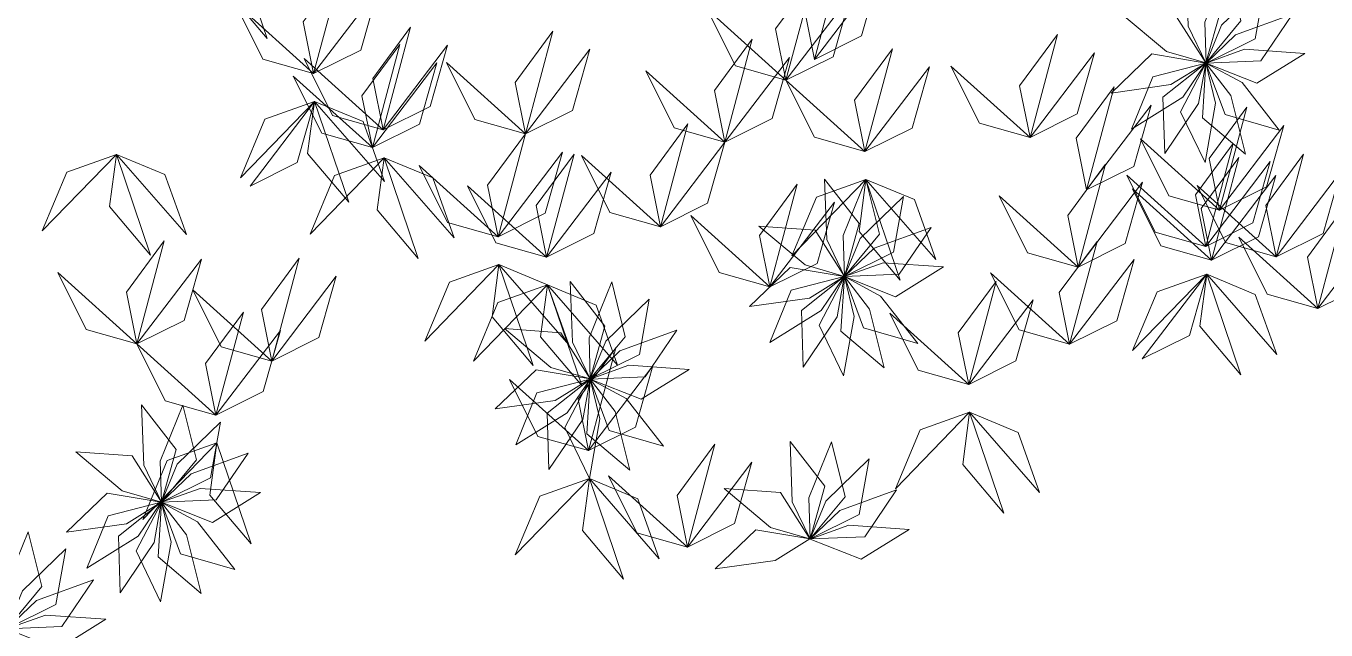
# Model space of a CAD drawing. Header units: inches. Extents: x 4350 to 28384, y -6772 to 993.
# Drawn here: x 14862.8 to 14936, y -865.7 to -831.6 of the extents above; entities that cross this region are included whole.
import ezdxf

# ---------------------------------------------------------------- set-up
doc = ezdxf.new("R2010")
doc.units = ezdxf.units.IN
doc.header["$MEASUREMENT"] = 0
doc.layers.add('ARREDAMENTO', color=2, linetype='Continuous', lineweight=18)

# ---------------------------------------------------------------- blocks, each defined once
blk = doc.blocks.new('jacaranda')
at = {"layer": 'ARREDAMENTO', "lineweight": 0}
for points in [[(13792.072, 19353.441), (13791.683, 19350.502), (13793.998, 19347.76), (13792.072, 19353.441)], [(13824.832, 19346.578), (13824.247, 19349.484), (13826.375, 19352.374), (13824.832, 19346.578)], [(13845.761, 19351.86), (13845.88, 19348.453), (13846.884, 19346.377), (13847.713, 19349.347), (13845.761, 19351.86)], [(13848.091, 19351.841), (13846.815, 19348.68), (13846.887, 19346.375), (13848.853, 19348.751), (13848.091, 19351.841)], [(13796.614, 19345.78), (13796.029, 19348.686), (13798.157, 19351.576), (13796.614, 19345.78)], [(13823.224, 19345.401), (13822.639, 19348.307), (13824.767, 19351.197), (13823.224, 19345.401)], [(13824.832, 19346.578), (13827.486, 19347.899), (13828.463, 19351.352), (13824.832, 19346.578)], [(13796.614, 19345.78), (13799.268, 19347.101), (13800.245, 19350.554), (13796.614, 19345.78)], [(13850.213, 19350.875), (13847.761, 19348.508), (13846.889, 19346.372), (13849.652, 19347.743), (13850.213, 19350.875)], [(13796.614, 19345.78), (13793.762, 19346.586), (13792.162, 19349.799), (13796.614, 19345.78)], [(13823.224, 19345.401), (13825.878, 19346.722), (13826.855, 19350.175), (13823.224, 19345.401)], [(13823.224, 19345.401), (13820.372, 19346.207), (13818.772, 19349.42), (13823.224, 19345.401)], [(13842.05, 19349.21), (13844.661, 19347.019), (13846.877, 19346.375), (13845.224, 19348.98), (13842.05, 19349.21)], [(13851.758, 19349.131), (13848.555, 19347.965), (13846.89, 19346.368), (13849.972, 19346.497), (13851.758, 19349.131)], [(13800.534, 19342.602), (13799.949, 19345.508), (13802.076, 19348.398), (13800.534, 19342.602)], [(13808.547, 19342.378), (13807.962, 19345.284), (13810.089, 19348.174), (13808.547, 19342.378)], [(13799.923, 19341.613), (13799.338, 19344.519), (13801.465, 19347.409), (13799.923, 19341.613)], [(13800.534, 19342.602), (13803.187, 19343.923), (13804.164, 19347.376), (13800.534, 19342.602)], [(13819.787, 19341.919), (13819.202, 19344.826), (13821.329, 19347.715), (13819.787, 19341.919)], [(13836.973, 19342.179), (13836.388, 19345.086), (13838.515, 19347.976), (13836.973, 19342.179)], [(13808.547, 19342.378), (13811.201, 19343.699), (13812.178, 19347.152), (13808.547, 19342.378)], [(13819.787, 19341.919), (13822.441, 19343.24), (13823.418, 19346.693), (13819.787, 19341.919)], [(13827.676, 19341.381), (13827.092, 19344.288), (13829.219, 19347.178), (13827.676, 19341.381)], [(13836.973, 19342.179), (13839.627, 19343.501), (13840.604, 19346.954), (13836.973, 19342.179)], [(13841.537, 19344.679), (13844.912, 19345.154), (13846.873, 19346.369), (13843.831, 19346.884), (13841.537, 19344.679)], [(13852.46, 19346.908), (13849.06, 19347.146), (13846.89, 19346.365), (13849.758, 19345.229), (13852.46, 19346.908)], [(13800.534, 19342.602), (13797.681, 19343.409), (13796.082, 19346.621), (13800.534, 19342.602)], [(13799.923, 19341.613), (13802.577, 19342.934), (13803.554, 19346.387), (13799.923, 19341.613)], [(13808.547, 19342.378), (13805.694, 19343.185), (13804.095, 19346.397), (13808.547, 19342.378)], [(13819.787, 19341.919), (13816.934, 19342.726), (13815.335, 19345.938), (13819.787, 19341.919)], [(13827.676, 19341.381), (13830.33, 19342.703), (13831.307, 19346.156), (13827.676, 19341.381)], [(13836.973, 19342.179), (13834.12, 19342.986), (13832.521, 19346.199), (13836.973, 19342.179)], [(13842.686, 19342.652), (13845.576, 19344.458), (13846.873, 19346.366), (13843.885, 19345.599), (13842.686, 19342.652)], [(13844.56, 19341.266), (13846.466, 19344.092), (13846.874, 19346.362), (13844.457, 19344.447), (13844.56, 19341.266)], [(13846.836, 19340.763), (13847.427, 19344.12), (13846.877, 19346.36), (13845.448, 19343.627), (13846.836, 19340.763)], [(13849.119, 19341.229), (13848.295, 19344.536), (13846.881, 19346.359), (13846.687, 19343.281), (13849.119, 19341.229)], [(13851.016, 19342.584), (13848.917, 19345.269), (13846.884, 19346.359), (13847.959, 19343.468), (13851.016, 19342.584)], [(13799.923, 19341.613), (13797.07, 19342.42), (13795.471, 19345.632), (13799.923, 19341.613)], [(13827.676, 19341.381), (13824.824, 19342.188), (13823.224, 19345.401), (13827.676, 19341.381)], [(13840.162, 19339.228), (13839.577, 19342.134), (13841.704, 19345.024), (13840.162, 19339.228)], [(13796.667, 19344.213), (13793.874, 19343.217), (13792.493, 19339.905), (13796.667, 19344.213)], [(13793.036, 19339.439), (13795.69, 19340.76), (13796.667, 19344.213), (13793.036, 19339.439)], [(13796.667, 19344.213), (13796.277, 19341.274), (13798.593, 19338.532), (13796.667, 19344.213)], [(13796.667, 19344.213), (13799.403, 19343.072), (13800.608, 19339.692), (13796.667, 19344.213)], [(13840.162, 19339.228), (13842.816, 19340.549), (13843.793, 19344.002), (13840.162, 19339.228)], [(13847.64, 19338.082), (13847.056, 19340.989), (13849.183, 19343.879), (13847.64, 19338.082)], [(13807.004, 19336.582), (13806.419, 19339.488), (13808.547, 19342.378), (13807.004, 19336.582)], [(13816.156, 19337.145), (13815.571, 19340.051), (13817.699, 19342.941), (13816.156, 19337.145)], [(13847.64, 19338.082), (13850.294, 19339.403), (13851.271, 19342.856), (13847.64, 19338.082)], [(13816.156, 19337.145), (13818.81, 19338.466), (13819.787, 19341.919), (13816.156, 19337.145)], [(13847.64, 19338.082), (13844.788, 19338.889), (13843.188, 19342.102), (13847.64, 19338.082)], [(13846.877, 19336.041), (13846.292, 19338.947), (13848.419, 19341.837), (13846.877, 19336.041)], [(13785.503, 19341.224), (13782.71, 19340.228), (13781.329, 19336.916), (13785.503, 19341.224)], [(13785.503, 19341.224), (13785.113, 19338.285), (13787.429, 19335.544), (13785.503, 19341.224)], [(13785.503, 19341.224), (13788.239, 19340.083), (13789.444, 19336.703), (13785.503, 19341.224)], [(13800.586, 19341.035), (13797.794, 19340.039), (13796.412, 19336.727), (13800.586, 19341.035)], [(13800.586, 19341.035), (13800.196, 19338.096), (13802.512, 19335.355), (13800.586, 19341.035)], [(13800.586, 19341.035), (13803.322, 19339.894), (13804.527, 19336.514), (13800.586, 19341.035)], [(13807.004, 19336.582), (13809.658, 19337.903), (13810.635, 19341.356), (13807.004, 19336.582)], [(13809.74, 19335.441), (13809.156, 19338.347), (13811.283, 19341.237), (13809.74, 19335.441)], [(13816.156, 19337.145), (13813.304, 19337.952), (13811.704, 19341.164), (13816.156, 19337.145)], [(13847.194, 19335.262), (13846.609, 19338.168), (13848.737, 19341.058), (13847.194, 19335.262)], [(13846.877, 19336.041), (13849.531, 19337.362), (13850.508, 19340.815), (13846.877, 19336.041)], [(13850.837, 19335.444), (13850.252, 19338.35), (13852.379, 19341.24), (13850.837, 19335.444)], [(13807.004, 19336.582), (13804.152, 19337.389), (13802.552, 19340.601), (13807.004, 19336.582)], [(13809.74, 19335.441), (13812.394, 19336.762), (13813.371, 19340.215), (13809.74, 19335.441)], [(13839.683, 19334.877), (13839.098, 19337.783), (13841.225, 19340.673), (13839.683, 19334.877)], [(13846.877, 19336.041), (13844.024, 19336.848), (13842.425, 19340.06), (13846.877, 19336.041)], [(13847.194, 19335.262), (13849.848, 19336.583), (13850.825, 19340.036), (13847.194, 19335.262)], [(13850.837, 19335.444), (13853.49, 19336.765), (13854.467, 19340.218), (13850.837, 19335.444)], [(13809.74, 19335.441), (13806.888, 19336.248), (13805.288, 19339.46), (13809.74, 19335.441)], [(13822.322, 19333.756), (13821.737, 19336.662), (13823.864, 19339.552), (13822.322, 19333.756)], [(13827.729, 19339.814), (13824.936, 19338.819), (13823.555, 19335.507), (13827.729, 19339.814)], [(13825.398, 19339.833), (13825.517, 19336.427), (13826.521, 19334.35), (13827.351, 19337.321), (13825.398, 19339.833)], [(13827.729, 19339.814), (13826.452, 19336.654), (13826.525, 19334.349), (13828.491, 19336.725), (13827.729, 19339.814)], [(13827.729, 19339.814), (13827.339, 19336.876), (13829.655, 19334.134), (13827.729, 19339.814)], [(13827.729, 19339.814), (13830.465, 19338.674), (13831.67, 19335.293), (13827.729, 19339.814)], [(13839.683, 19334.877), (13842.337, 19336.198), (13843.314, 19339.651), (13839.683, 19334.877)], [(13850.837, 19335.444), (13847.984, 19336.251), (13846.385, 19339.463), (13850.837, 19335.444)], [(13829.85, 19338.849), (13827.398, 19336.481), (13826.527, 19334.346), (13829.29, 19335.717), (13829.85, 19338.849)], [(13839.683, 19334.877), (13836.83, 19335.683), (13835.231, 19338.896), (13839.683, 19334.877)], [(13847.194, 19335.262), (13844.342, 19336.069), (13842.742, 19339.281), (13847.194, 19335.262)], [(13822.322, 19333.756), (13824.975, 19335.077), (13825.952, 19338.53), (13822.322, 19333.756)], [(13853.192, 19332.533), (13852.607, 19335.439), (13854.734, 19338.329), (13853.192, 19332.533)], [(13822.322, 19333.756), (13819.469, 19334.562), (13817.87, 19337.775), (13822.322, 19333.756)], [(13821.688, 19337.184), (13824.299, 19334.993), (13826.514, 19334.349), (13824.862, 19336.954), (13821.688, 19337.184)], [(13831.396, 19337.105), (13828.193, 19335.939), (13826.528, 19334.342), (13829.61, 19334.471), (13831.396, 19337.105)], [(13853.192, 19332.533), (13855.845, 19333.854), (13856.822, 19337.307), (13853.192, 19332.533)], [(13853.192, 19332.533), (13850.339, 19333.34), (13848.739, 19336.552), (13853.192, 19332.533)], [(13786.661, 19330.55), (13786.076, 19333.456), (13788.203, 19336.346), (13786.661, 19330.55)], [(13839.204, 19330.525), (13838.619, 19333.432), (13840.747, 19336.322), (13839.204, 19330.525)], [(13786.661, 19330.55), (13789.314, 19331.871), (13790.291, 19335.324), (13786.661, 19330.55)], [(13794.255, 19329.578), (13793.67, 19332.484), (13795.797, 19335.374), (13794.255, 19329.578)], [(13807.057, 19335.015), (13804.264, 19334.019), (13802.883, 19330.707), (13807.057, 19335.015)], [(13807.057, 19335.015), (13806.667, 19332.076), (13808.983, 19329.335), (13807.057, 19335.015)], [(13807.057, 19335.015), (13809.793, 19333.874), (13810.998, 19330.494), (13807.057, 19335.015)], [(13832.098, 19334.882), (13828.698, 19335.12), (13826.527, 19334.338), (13829.395, 19333.203), (13832.098, 19334.882)], [(13839.204, 19330.525), (13841.858, 19331.847), (13842.835, 19335.3), (13839.204, 19330.525)], [(13786.661, 19330.55), (13783.808, 19331.357), (13782.208, 19334.569), (13786.661, 19330.55)], [(13794.255, 19329.578), (13796.909, 19330.899), (13797.886, 19334.352), (13794.255, 19329.578)], [(13821.174, 19332.653), (13824.55, 19333.128), (13826.51, 19334.343), (13823.469, 19334.858), (13821.174, 19332.653)], [(13822.323, 19330.625), (13825.214, 19332.432), (13826.51, 19334.34), (13823.523, 19333.573), (13822.323, 19330.625)], [(13824.198, 19329.24), (13826.103, 19332.066), (13826.512, 19334.336), (13824.094, 19332.42), (13824.198, 19329.24)], [(13826.473, 19328.737), (13827.065, 19332.094), (13826.515, 19334.334), (13825.086, 19331.6), (13826.473, 19328.737)], [(13828.757, 19329.203), (13827.932, 19332.51), (13826.518, 19334.333), (13826.324, 19331.254), (13828.757, 19329.203)], [(13830.653, 19330.558), (13828.555, 19333.243), (13826.522, 19334.333), (13827.597, 19331.442), (13830.653, 19330.558)], [(13839.204, 19330.525), (13836.352, 19331.332), (13834.752, 19334.545), (13839.204, 19330.525)], [(13846.929, 19334.474), (13844.137, 19333.479), (13842.755, 19330.167), (13846.929, 19334.474)], [(13843.299, 19329.7), (13845.952, 19331.021), (13846.929, 19334.474), (13843.299, 19329.7)], [(13846.929, 19334.474), (13846.54, 19331.535), (13848.855, 19328.794), (13846.929, 19334.474)], [(13846.929, 19334.474), (13849.665, 19333.333), (13850.871, 19329.953), (13846.929, 19334.474)], [(13794.255, 19329.578), (13791.402, 19330.385), (13789.803, 19333.597), (13794.255, 19329.578)], [(13809.793, 19333.874), (13807.001, 19332.879), (13805.619, 19329.567), (13809.793, 19333.874)], [(13809.793, 19333.874), (13809.403, 19330.935), (13811.719, 19328.194), (13809.793, 19333.874)], [(13809.793, 19333.874), (13812.529, 19332.733), (13813.734, 19329.353), (13809.793, 19333.874)], [(13811.074, 19334.056), (13811.193, 19330.65), (13812.197, 19328.573), (13813.027, 19331.544), (13811.074, 19334.056)], [(13813.405, 19334.037), (13812.128, 19330.877), (13812.2, 19328.571), (13814.167, 19330.948), (13813.405, 19334.037)], [(13833.518, 19328.26), (13832.933, 19331.166), (13835.06, 19334.056), (13833.518, 19328.26)], [(13815.526, 19333.072), (13813.074, 19330.704), (13812.203, 19328.568), (13814.966, 19329.94), (13815.526, 19333.072)], [(13833.518, 19328.26), (13836.172, 19329.581), (13837.149, 19333.034), (13833.518, 19328.26)], [(13791.113, 19326.531), (13790.528, 19329.437), (13792.655, 19332.327), (13791.113, 19326.531)], [(13833.518, 19328.26), (13830.665, 19329.067), (13829.066, 19332.279), (13833.518, 19328.26)], [(13791.113, 19326.531), (13793.766, 19327.852), (13794.743, 19331.305), (13791.113, 19326.531)], [(13807.364, 19331.406), (13809.975, 19329.215), (13812.19, 19328.572), (13810.537, 19331.176), (13807.364, 19331.406)], [(13817.071, 19331.327), (13813.869, 19330.161), (13812.204, 19328.565), (13815.285, 19328.694), (13817.071, 19331.327)], [(13791.113, 19326.531), (13788.26, 19327.338), (13786.661, 19330.55), (13791.113, 19326.531)], [(13812.097, 19324.527), (13811.512, 19327.433), (13813.639, 19330.323), (13812.097, 19324.527)], [(13806.85, 19326.876), (13810.225, 19327.35), (13812.186, 19328.566), (13809.145, 19329.08), (13806.85, 19326.876)], [(13812.097, 19324.527), (13814.751, 19325.848), (13815.728, 19329.301), (13812.097, 19324.527)], [(13817.773, 19329.105), (13814.373, 19329.342), (13812.203, 19328.561), (13815.071, 19327.425), (13817.773, 19329.105)], [(13812.097, 19324.527), (13809.244, 19325.333), (13807.645, 19328.546), (13812.097, 19324.527)], [(13807.999, 19324.848), (13810.889, 19326.654), (13812.186, 19328.562), (13809.198, 19327.795), (13807.999, 19324.848)], [(13809.873, 19323.463), (13811.779, 19326.289), (13812.188, 19328.559), (13809.77, 19326.643), (13809.873, 19323.463)], [(13812.149, 19322.96), (13812.741, 19326.316), (13812.191, 19328.556), (13810.761, 19325.823), (13812.149, 19322.96)], [(13814.433, 19323.426), (13813.608, 19326.733), (13812.194, 19328.555), (13812, 19325.477), (13814.433, 19323.426)], [(13816.329, 19324.78), (13814.231, 19327.466), (13812.198, 19328.556), (13813.273, 19325.665), (13816.329, 19324.78)], [(13786.921, 19327.113), (13787.041, 19323.706), (13788.045, 19321.63), (13788.874, 19324.6), (13786.921, 19327.113)], [(13789.252, 19327.094), (13787.975, 19323.933), (13788.048, 19321.628), (13790.014, 19324.004), (13789.252, 19327.094)], [(13791.373, 19326.128), (13788.922, 19323.761), (13788.05, 19321.625), (13790.813, 19322.996), (13791.373, 19326.128)], [(13833.57, 19326.693), (13830.778, 19325.697), (13829.396, 19322.385), (13833.57, 19326.693)], [(13833.57, 19326.693), (13833.181, 19323.754), (13835.496, 19321.013), (13833.57, 19326.693)], [(13833.57, 19326.693), (13836.306, 19325.552), (13837.512, 19322.172), (13833.57, 19326.693)], [(13791.165, 19324.964), (13788.373, 19323.968), (13786.991, 19320.656), (13791.165, 19324.964)], [(13791.165, 19324.964), (13790.775, 19322.025), (13793.091, 19319.284), (13791.165, 19324.964)], [(13817.676, 19319.097), (13817.091, 19322.003), (13819.218, 19324.893), (13817.676, 19319.097)], [(13823.461, 19325.041), (13823.58, 19321.635), (13824.584, 19319.558), (13825.414, 19322.529), (13823.461, 19325.041)], [(13825.791, 19325.022), (13824.515, 19321.862), (13824.587, 19319.557), (13826.554, 19321.933), (13825.791, 19325.022)], [(13783.211, 19324.463), (13785.822, 19322.272), (13788.037, 19321.628), (13786.385, 19324.233), (13783.211, 19324.463)], [(13792.919, 19324.384), (13789.716, 19323.218), (13788.051, 19321.621), (13791.133, 19321.75), (13792.919, 19324.384)], [(13827.913, 19324.057), (13825.461, 19321.689), (13824.59, 19319.554), (13827.352, 19320.925), (13827.913, 19324.057)], [(13817.676, 19319.097), (13820.33, 19320.418), (13821.307, 19323.871), (13817.676, 19319.097)], [(13812.149, 19322.96), (13809.357, 19321.964), (13807.975, 19318.652), (13812.149, 19322.96)], [(13812.149, 19322.96), (13811.759, 19320.021), (13814.075, 19317.279), (13812.149, 19322.96)], [(13812.149, 19322.96), (13814.885, 19321.819), (13816.09, 19318.439), (13812.149, 19322.96)], [(13817.676, 19319.097), (13814.823, 19319.904), (13813.224, 19323.116), (13817.676, 19319.097)], [(13782.698, 19319.932), (13786.073, 19320.407), (13788.033, 19321.622), (13784.992, 19322.137), (13782.698, 19319.932)], [(13793.621, 19322.161), (13790.221, 19322.399), (13788.05, 19321.618), (13790.918, 19320.482), (13793.621, 19322.161)], [(13819.751, 19322.391), (13822.362, 19320.201), (13824.577, 19319.557), (13822.924, 19322.162), (13819.751, 19322.391)], [(13829.458, 19322.312), (13826.255, 19321.147), (13824.59, 19319.55), (13827.672, 19319.679), (13829.458, 19322.312)], [(13783.846, 19317.905), (13786.737, 19319.711), (13788.033, 19321.619), (13785.046, 19320.852), (13783.846, 19317.905)], [(13785.721, 19316.519), (13787.627, 19319.345), (13788.035, 19321.615), (13785.618, 19319.7), (13785.721, 19316.519)], [(13787.996, 19316.016), (13788.588, 19319.373), (13788.038, 19321.613), (13786.609, 19318.88), (13787.996, 19316.016)], [(13790.28, 19316.482), (13789.455, 19319.789), (13788.042, 19321.612), (13787.848, 19318.534), (13790.28, 19316.482)], [(13792.177, 19317.837), (13790.078, 19320.522), (13788.045, 19321.612), (13789.12, 19318.721), (13792.177, 19317.837)], [(13830.16, 19320.09), (13826.76, 19320.328), (13824.59, 19319.546), (13827.458, 19318.411), (13830.16, 19320.09)], [(13780.54, 19319.956), (13779.264, 19316.796), (13779.336, 19314.491), (13781.302, 19316.867), (13780.54, 19319.956)], [(13819.237, 19317.861), (13822.612, 19318.336), (13824.573, 19319.551), (13821.531, 19320.066), (13819.237, 19317.861)], [(13782.662, 19318.991), (13780.21, 19316.623), (13779.338, 19314.488), (13782.101, 19315.859), (13782.662, 19318.991)], [(13784.207, 19317.247), (13781.004, 19316.081), (13779.339, 19314.484), (13782.421, 19314.613), (13784.207, 19317.247)], [(13784.909, 19315.024), (13781.509, 19315.262), (13779.339, 19314.48), (13782.207, 19313.345), (13784.909, 19315.024)]]:
    blk.add_lwpolyline(points, dxfattribs=at)

msp = doc.modelspace()

# ---------------------------------------------------------------- block references
at = {"layer": 'ARREDAMENTO'}
msp.add_blockref('jacaranda', (1082.354, -20180.102), dxfattribs=at)

doc.saveas('drawing.dxf')
